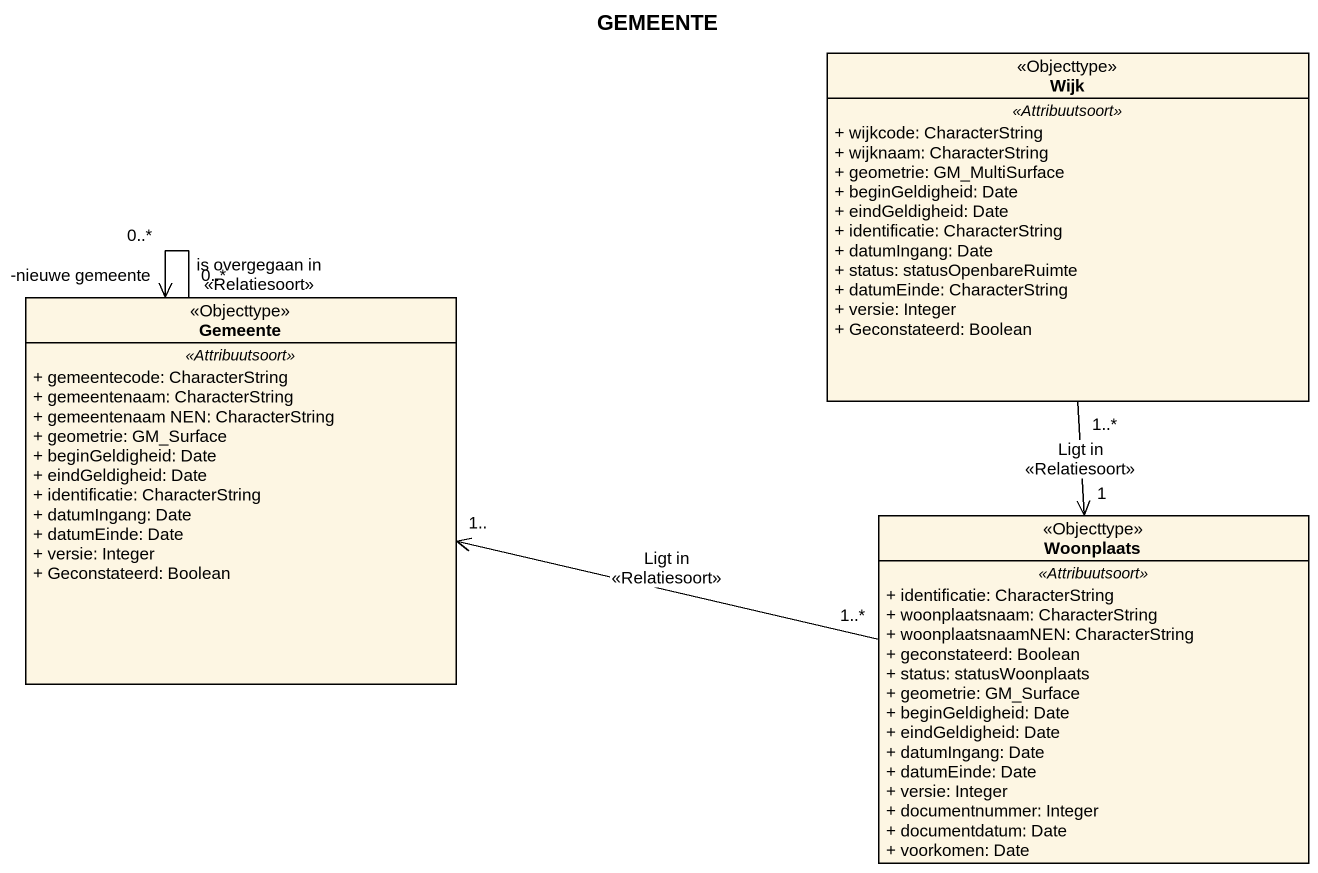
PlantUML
@startuml
title GEMEENTE
hide circle
hide empty members
skinparam classAttributeIconSize 0
class Wijk <<Objecttype>> {
  .. <<Attribuutsoort>> ..
  + wijkcode: CharacterString
  + wijknaam: CharacterString
  + geometrie: GM_MultiSurface
  + beginGeldigheid: Date
  + eindGeldigheid: Date
  + identificatie: CharacterString
  + datumIngang: Date
  + status: statusOpenbareRuimte
  + datumEinde: CharacterString
  + versie: Integer
  + Geconstateerd: Boolean
}
class Gemeente <<Objecttype>> {
  .. <<Attribuutsoort>> ..
  + gemeentecode: CharacterString
  + gemeentenaam: CharacterString
  + gemeentenaam NEN: CharacterString
  + geometrie: GM_Surface
  + beginGeldigheid: Date
  + eindGeldigheid: Date
  + identificatie: CharacterString
  + datumIngang: Date
  + datumEinde: Date
  + versie: Integer
  + Geconstateerd: Boolean
}
class Woonplaats <<Objecttype>> {
  .. <<Attribuutsoort>> ..
  + identificatie: CharacterString
  + woonplaatsnaam: CharacterString
  + woonplaatsnaamNEN: CharacterString
  + geconstateerd: Boolean
  + status: statusWoonplaats
  + geometrie: GM_Surface
  + beginGeldigheid: Date
  + eindGeldigheid: Date
  + datumIngang: Date
  + datumEinde: Date
  + versie: Integer
  + documentnummer: Integer
  + documentdatum: Date
  + voorkomen: Date
}
Wijk "1..*" --> "1" Woonplaats : Ligt in\n<<Relatiesoort>>
Gemeente "0..*" --> "-nieuwe gemeente\n0..*" Gemeente : is overgegaan in\n<<Relatiesoort>>
Woonplaats "1..*" -left-> "1.." Gemeente : Ligt in\n<<Relatiesoort>>
@enduml
